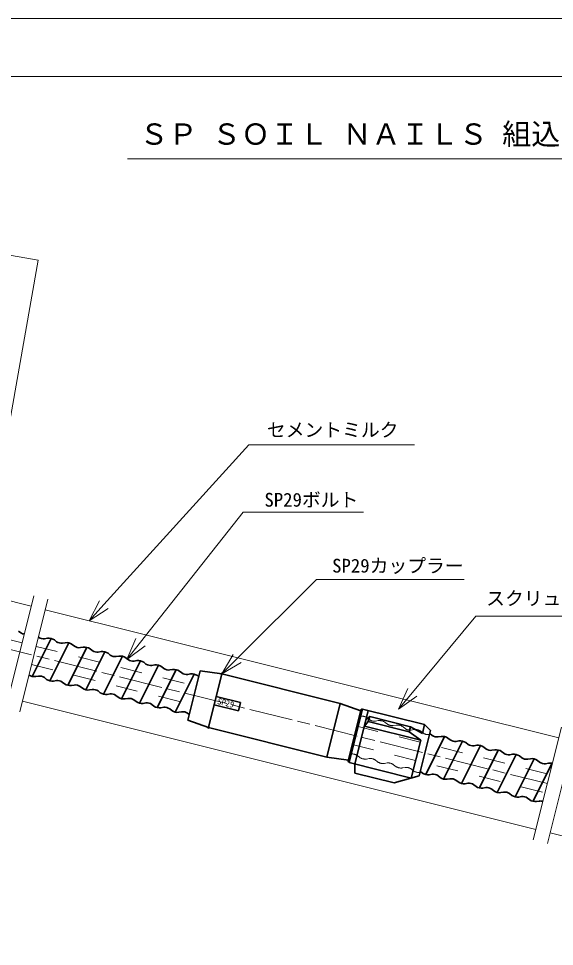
# Model space of a CAD drawing. Units: millimetres at full size, sheet at 1:2.5; details may follow other scales. Extents: x 2979 to 4659, y -1549 to -346.
# Drawn here: x 3605 to 3974, y -985 to -346 of the extents above; entities that cross this region are included whole.
import ezdxf
from ezdxf.enums import TextEntityAlignment as Align

# ---------------------------------------------------------------- set-up
doc = ezdxf.new("R2010")
doc.units = ezdxf.units.MM
doc.header["$LTSCALE"] = 2.5
doc.header["$PDMODE"] = 32
doc.header["$PDSIZE"] = 1.25
doc.linetypes.add('CHAIN', pattern=[18.5, 12, -1.5, 3.5, -1.5])
doc.linetypes.add('DASHED_SPACED', pattern=[12, 6, -6])
for name, color, linetype, lineweight in [('0_2', 7, 'Continuous', 13), ('1 外形線', 7, 'Continuous', 35), ('1外形線', 7, 'Continuous', 35), ('2 細い実線', 3, 'Continuous', 20), ('3 隠れ線', 2, 'DASHED_SPACED', 18), ('4 中心線', 1, 'CHAIN', 18), ('6 寸法線', 4, 'Continuous', 18), ('7 枠・タイトル', 7, 'Continuous', 13), ('DEFPOINTS_4', 7, 'Continuous', 13), ('外形線', 7, 'Continuous', 35)]:
    doc.layers.add(name, color=color, linetype=linetype, lineweight=lineweight)
doc.styles.add('ＭＳ ゴシック', font='')
doc.styles.get('ＭＳ ゴシック').set_extended_font_data('MS Gothic')

msp = doc.modelspace()

# ---------------------------------------------------------------- linework, layer by layer
at = {"layer": '0_2'}
for q in [(3882.109, -864.853), (3882.113, -864.837)]:
    msp.add_line((3882.112, -864.83), q, dxfattribs=at)
at = {"layer": '1 外形線'}
for p, q in [((3606.908, -769.193), (3605.39, -767.974)), ((3619.231, -772.266), (3619.122, -772.178)), ((3625.248, -772.925), (3623.334, -773.289)), ((3614.694, -799.203), (3627.75, -773.086)), ((3627.017, -802.275), (3640.073, -776.158)), ((3631.554, -775.338), (3630.035, -774.118)), ((3637.571, -775.997), (3635.657, -776.361)), ((3639.34, -805.348), (3652.396, -779.231)), ((3643.877, -778.41), (3642.358, -777.191)), ((3649.894, -779.07), (3647.98, -779.433)), ((3651.662, -808.42), (3664.719, -782.303)), ((3656.199, -781.483), (3654.681, -780.263)), ((3662.216, -782.142), (3660.303, -782.506)), ((3663.985, -811.493), (3677.041, -785.375)), ((3668.522, -784.555), (3667.003, -783.335)), ((3674.539, -785.214), (3672.625, -785.578)), ((3676.308, -814.565), (3689.364, -788.448)), ((3680.845, -787.628), (3679.326, -786.408)), ((3686.862, -788.287), (3684.948, -788.651)), ((3688.631, -817.637), (3701.687, -791.52)), ((3693.168, -790.7), (3691.649, -789.48)), ((3699.185, -791.359), (3697.271, -791.723)), ((3700.953, -820.71), (3714.01, -794.593)), ((3705.49, -793.772), (3703.972, -792.553)), ((3711.507, -794.432), (3709.594, -794.795)), ((3713.276, -823.782), (3726.332, -797.665)), ((3717.813, -796.845), (3716.294, -795.625)), ((3723.83, -797.504), (3721.916, -797.868)), ((3730.435, -795.311), (3721.953, -829.268)), ((3745.352, -797.491), (3730.435, -795.311)), ((3745.352, -797.491), (3736.142, -834.358)), ((3826.847, -817.85), (3745.352, -797.491)), ((3619.11, -799), (3617.196, -799.364)), ((3624.732, -801.243), (3623.213, -800.023)), ((3631.433, -802.073), (3629.519, -802.437)), ((3637.055, -804.315), (3635.536, -803.096)), ((3729.427, -799.348), (3728.617, -798.697)), ((3643.756, -805.145), (3641.842, -805.509)), ((3649.378, -807.388), (3647.859, -806.168)), ((3656.078, -808.217), (3654.165, -808.581)), ((3661.7, -810.46), (3660.181, -809.24)), ((3668.401, -811.29), (3666.487, -811.654)), ((3674.023, -813.533), (3672.504, -812.313)), ((3680.724, -814.362), (3678.81, -814.726)), ((3686.346, -816.605), (3684.827, -815.385)), ((3693.047, -817.435), (3691.133, -817.799)), ((3741.474, -813.014), (3758.248, -817.205)), ((3758.248, -817.205), (3756.794, -823.026)), ((3698.669, -819.677), (3697.15, -818.458)), ((3705.369, -820.507), (3703.456, -820.871)), ((3710.991, -822.75), (3709.472, -821.53)), ((3717.692, -823.579), (3715.778, -823.943)), ((3756.794, -823.026), (3740.02, -818.835)), ((3826.847, -817.85), (3817.637, -854.717)), ((3841.037, -822.941), (3826.847, -817.85)), ((3832.554, -856.897), (3841.037, -822.941)), ((3722.897, -825.487), (3721.795, -824.602)), ((3736.142, -834.358), (3721.953, -829.268)), ((3840.7, -824.258), (3832.904, -855.527)), ((3832.931, -855.417), (3840.673, -824.368)), ((3840.043, -826.912), (3840.039, -826.909)), ((3736.142, -834.358), (3817.637, -854.717)), ((3836.698, -840.307), (3836.698, -840.31)), ((3885.795, -866.796), (3898.851, -840.679)), ((3890.332, -839.858), (3888.655, -838.599)), ((3896.349, -840.518), (3894.435, -840.882)), ((3902.655, -842.931), (3901.136, -841.711)), ((3898.118, -869.868), (3911.174, -843.751)), ((3908.672, -843.59), (3906.758, -843.954)), ((3910.441, -872.941), (3923.497, -846.824)), ((3914.978, -846.003), (3913.459, -844.784)), ((3920.995, -846.663), (3919.081, -847.026)), ((3927.3, -849.076), (3925.782, -847.856)), ((3817.637, -854.717), (3832.554, -856.897)), ((3922.764, -876.013), (3935.82, -849.896)), ((3933.318, -849.735), (3931.404, -850.099)), ((3935.086, -879.086), (3948.142, -852.968)), ((3939.623, -852.148), (3938.105, -850.928)), ((3945.64, -852.807), (3943.727, -853.171)), ((3951.946, -855.22), (3950.427, -854.001)), ((3957.963, -855.88), (3956.049, -856.244)), ((3947.409, -882.158), (3960.465, -856.041)), ((3959.732, -885.23), (3972.788, -859.113)), ((3964.269, -858.293), (3962.75, -857.073)), ((3970.286, -858.952), (3968.372, -859.316)), ((3882.114, -864.832), (3882.112, -864.83)), ((3883.51, -865.763), (3882.154, -864.674)), ((3890.211, -866.593), (3888.297, -866.957)), ((3895.833, -868.836), (3894.314, -867.616)), ((3902.534, -869.666), (3900.62, -870.029)), ((3908.156, -871.908), (3906.637, -870.689)), ((3914.857, -872.738), (3912.943, -873.102)), ((3920.479, -874.981), (3918.96, -873.761)), ((3927.179, -875.81), (3925.266, -876.174)), ((3932.801, -878.053), (3931.283, -876.833)), ((3939.502, -878.883), (3937.588, -879.247)), ((3945.124, -881.126), (3943.605, -879.906)), ((3951.825, -881.955), (3949.911, -882.319)), ((3957.447, -884.198), (3955.928, -882.978)), ((3964.148, -885.028), (3962.234, -885.392))]:
    msp.add_line(p, q, dxfattribs=at)
for centre, radius, start, end in [((3610.319, -764.256), 6, 235.36383, 260.38356), ((3622.641, -767.329), 6, 235.36383, 276.63395), ((3626.057, -779.878), 7, 55.36613, 96.63387), ((3634.964, -770.401), 6, 235.36383, 276.63395), ((3638.38, -782.95), 7, 55.36613, 96.63387), ((3647.287, -773.474), 6, 235.36383, 276.63395), ((3650.702, -786.023), 7, 55.36613, 96.63387), ((3659.61, -776.546), 6, 235.36383, 276.63395), ((3663.025, -789.095), 7, 55.36613, 96.63387), ((3671.932, -779.618), 6, 235.36383, 276.63395), ((3675.348, -792.167), 7, 55.36613, 96.63387), ((3684.255, -782.691), 6, 235.36383, 276.63395), ((3687.671, -795.24), 7, 55.36613, 96.63387), ((3696.578, -785.763), 6, 235.36383, 276.63395), ((3699.993, -798.312), 7, 55.36613, 96.63387), ((3616.388, -792.411), 7, 237.32509, 276.63387), ((3708.901, -788.836), 6, 235.36383, 276.63395), ((3712.316, -801.385), 7, 55.36613, 96.63387), ((3721.223, -791.908), 6, 235.36383, 276.63395), ((3724.639, -804.457), 7, 55.36613, 96.63387), ((3619.803, -804.96), 6, 55.36605, 96.63008), ((3628.71, -795.483), 7, 235.36613, 276.63387), ((3632.126, -808.032), 6, 55.36605, 96.63008), ((3641.033, -798.556), 7, 235.36613, 276.63387), ((3644.449, -811.105), 6, 55.36605, 96.63008), ((3653.356, -801.628), 7, 235.36613, 276.63387), ((3656.771, -814.177), 6, 55.36605, 96.63008), ((3665.679, -804.701), 7, 235.36613, 276.63387), ((3669.094, -817.25), 6, 55.36605, 96.63008), ((3678.001, -807.773), 7, 235.36613, 276.63387), ((3681.417, -820.322), 6, 55.36605, 96.63008), ((3690.324, -810.845), 7, 235.36613, 276.63387), ((3693.74, -823.394), 6, 55.36605, 96.63008), ((3702.647, -813.918), 7, 235.36613, 276.63387), ((3706.062, -826.467), 6, 55.36605, 96.63008), ((3714.97, -816.99), 7, 235.36613, 276.63387), ((3718.385, -829.539), 6, 55.36605, 96.63008), ((3893.742, -834.922), 6, 235.36383, 276.63395), ((3897.158, -847.471), 7, 55.36613, 96.63387), ((3906.065, -837.994), 6, 235.36383, 276.63395), ((3909.481, -850.543), 7, 55.36613, 96.63387), ((3918.388, -841.067), 6, 235.36383, 276.63395), ((3921.803, -853.616), 7, 55.36613, 96.63387), ((3930.711, -844.139), 6, 235.36383, 276.63395), ((3934.126, -856.688), 7, 55.36613, 96.63387), ((3943.033, -847.211), 6, 235.36383, 276.63395), ((3946.449, -859.76), 7, 55.36613, 96.63387), ((3955.356, -850.284), 6, 235.36383, 276.63395), ((3958.772, -862.833), 7, 55.36613, 96.63387), ((3967.679, -853.356), 6, 235.36383, 276.63395), ((3971.095, -865.905), 7, 73.7497, 96.63387), ((3887.489, -860.004), 7, 235.36613, 276.63387), ((3890.904, -872.553), 6, 55.36605, 96.62698), ((3899.811, -863.076), 7, 235.36613, 276.63387), ((3903.227, -875.625), 6, 55.36605, 96.63008), ((3912.134, -866.149), 7, 235.36613, 276.63387), ((3915.55, -878.698), 6, 55.36605, 96.63008), ((3924.457, -869.221), 7, 235.36613, 276.63387), ((3927.873, -881.77), 6, 55.36605, 96.63008), ((3936.78, -872.294), 7, 235.36613, 276.63387), ((3940.195, -884.843), 6, 55.36605, 96.63008), ((3949.103, -875.366), 7, 235.36613, 276.63387), ((3952.518, -887.915), 6, 55.36605, 96.63008), ((3961.425, -878.438), 7, 235.36613, 276.63387), ((3964.841, -890.987), 6, 73.37436, 96.63008)]:
    msp.add_arc(centre, radius, start, end, dxfattribs=at)
at = {"layer": '1外形線'}
msp.add_line((3840.043, -826.912), (3840.039, -826.909), dxfattribs=at)
at = {"layer": '2 細い実線'}
for p, q in [((3618.819, -512.657), (3461.249, -484.873)), ((3574.924, -761.595), (3618.819, -512.657)), ((3578.385, -741.968), (3614.126, -750.88)), ((3615.932, -743.638), (3596.596, -821.191)), ((3625.635, -746.057), (3606.299, -823.61)), ((3623.829, -753.299), (3977.47, -841.471)), ((3608.104, -816.368), (3961.745, -904.541)), ((3979.275, -834.232), (3959.939, -911.785)), ((3988.978, -836.649), (3969.642, -914.202)), ((3971.447, -906.962), (4284.985, -985.135))]:
    msp.add_line(p, q, dxfattribs=at)
at = {"layer": '3 隠れ線'}
for p, q in [((3506.745, -750.901), (3607.837, -776.106)), ((3617.54, -778.525), (3727.763, -806.007)), ((3614.395, -791.139), (3724.613, -818.62)), ((3840.763, -826.594), (3840.091, -826.7)), ((3847.069, -829.009), (3845.55, -827.789)), ((3853.085, -829.67), (3851.172, -830.033)), ((3838.377, -833.586), (3971.18, -866.698)), ((3859.39, -832.085), (3857.872, -830.865)), ((3865.407, -832.745), (3863.494, -833.109)), ((3871.712, -835.16), (3870.194, -833.94)), ((3877.729, -835.821), (3875.816, -836.185)), ((3884.034, -838.236), (3882.516, -837.016)), ((3888.508, -839.19), (3888.137, -839.26)), ((3835.226, -846.199), (3968.035, -879.312)), ((3834.619, -852.668), (3833.584, -852.799)), ((3840.24, -854.912), (3838.721, -853.692)), ((3846.94, -855.744), (3845.026, -856.107)), ((3852.562, -857.988), (3851.043, -856.768)), ((3859.262, -858.819), (3857.348, -859.183)), ((3864.884, -861.064), (3863.365, -859.843)), ((3871.584, -861.895), (3869.67, -862.258)), ((3877.206, -864.139), (3875.687, -862.919))]:
    msp.add_line(p, q, dxfattribs=at)
for centre, radius, start, end in [((3841.57, -833.547), 7, 55.35075, 96.61849), ((3850.48, -824.073), 6, 235.34832, 276.61857), ((3853.892, -836.623), 7, 55.35075, 96.61849), ((3862.802, -827.149), 6, 235.34832, 276.61857), ((3862.802, -827.149), 6, 235.34721, 276.62033), ((3866.214, -839.699), 7, 55.35075, 96.61849), ((3875.124, -830.225), 6, 235.34832, 276.61857), ((3878.536, -842.775), 7, 55.35075, 96.61849), ((3887.446, -833.3), 6, 235.34721, 276.62033), ((3884.662, -844.448), 7, 55.36613, 55.43263), ((3835.31, -858.628), 6, 55.35067, 96.61673), ((3844.22, -849.154), 7, 235.35075, 276.61849), ((3847.632, -861.704), 6, 55.35067, 96.61673), ((3856.542, -852.229), 7, 235.35075, 276.61849), ((3859.954, -864.779), 6, 55.35067, 96.61673), ((3868.864, -855.305), 7, 235.35075, 276.61849), ((3872.276, -867.855), 6, 55.35067, 96.61673), ((3881.186, -858.381), 7, 235.35075, 276.61849)]:
    msp.add_arc(centre, radius, start, end, dxfattribs=at)
at = {"layer": '4 中心線'}
msp.add_line((3450.579, -743.598), (3969.608, -873.005), dxfattribs=at)
at = {"layer": '6 寸法線'}
for p, q in [((3664.021, -749.804), (3763.923, -639.72)), ((3763.923, -639.72), (3878.161, -639.72)), ((3689.373, -775.722), (3759.996, -686.185)), ((3759.996, -686.185), (3842.882, -686.185)), ((3755.979, -786.905), (3810.516, -732.576)), ((3810.516, -732.576), (3912.202, -732.576)), ((3653.941, -760.912), (3661.045, -747.103)), ((3653.941, -760.912), (3664.021, -749.804)), ((3666.998, -752.505), (3653.941, -760.912)), ((3876.693, -810.192), (3920.33, -757.759)), ((3920.33, -757.759), (4082.759, -757.759)), ((3680.083, -787.5), (3686.217, -773.233)), ((3680.083, -787.5), (3689.373, -775.722)), ((3692.528, -778.212), (3680.083, -787.5)), ((3745.352, -797.491), (3753.142, -784.058)), ((3745.352, -797.491), (3755.979, -786.905)), ((3758.815, -789.753), (3745.352, -797.491)), ((3867.098, -821.722), (3873.604, -807.621)), ((3867.098, -821.722), (3876.693, -810.192)), ((3879.782, -812.764), (3867.098, -821.722))]:
    msp.add_line(p, q, dxfattribs=at)
at = {"layer": '7 枠・タイトル'}
for p, q in [((3018.596, -386.312), (4618.596, -386.312)), ((3680.346, -442.889), (4107.263, -442.889))]:
    msp.add_line(p, q, dxfattribs=at)
at = {"layer": 'DEFPOINTS_4'}
msp.add_line((2978.596, -346.312), (4658.596, -346.312), dxfattribs=at)
for p in [(3745.352, -797.491), (3736.142, -834.358), (3736.142, -834.358), (3832.554, -856.897)]:
    msp.add_point(p, dxfattribs=at)
at = {"layer": '外形線'}
for p, q in [((3841.17, -822.44), (3832.429, -857.362)), ((3842.383, -821.712), (3833.156, -858.575)), ((3846.263, -822.684), (3837.037, -859.546)), ((3885.066, -832.396), (3842.383, -821.712)), ((3840.693, -824.284), (3832.897, -855.554)), ((3846.198, -830.225), (3843.571, -833.439)), ((3847.282, -826.855), (3844.733, -828.797)), ((3846.198, -830.225), (3847.282, -826.855)), ((3874.373, -837.278), (3846.198, -830.225)), ((3847.282, -826.855), (3875.231, -833.851)), ((3882.374, -843.151), (3843.571, -833.439)), ((3874.373, -837.278), (3875.231, -833.851)), ((3875.231, -833.851), (3883.541, -838.49)), ((3889.216, -836.41), (3881.391, -867.672)), ((3885.066, -832.396), (3883.541, -838.49)), ((3885.066, -832.396), (3889.216, -836.41)), ((3882.374, -843.151), (3874.373, -837.278)), ((3882.374, -843.151), (3875.84, -869.259)), ((3875.84, -869.259), (3833.156, -858.575)), ((3837.037, -859.546), (3837.023, -865.781)), ((3837.023, -865.781), (3864.203, -872.584)), ((3864.203, -872.584), (3881.391, -867.672))]:
    msp.add_line(p, q, dxfattribs=at)
for centre, start, end in [((3842.14, -822.682), 75.94789, 165.94789), ((3833.399, -857.605), 165.94789, 255.94789)]:
    msp.add_arc(centre, 1, start, end, dxfattribs=at)

# ---------------------------------------------------------------- texts
at = {"layer": '1 外形線', "style": 'ＭＳ ゴシック'}
msp.add_text('SP29', height=4.272, rotation=345.974, dxfattribs=at).set_placement((3741.609, -819.388), align=Align.BOTTOM_LEFT)
at = {"layer": '6 寸法線', "style": 'ＭＳ ゴシック'}
for s, p in [('セメントミルク', (3776.408, -629.48)), ('SP29ボルト', (3774.723, -677.609)), ('SP29カップラー', (3821.35, -722.999)), ('スクリューセントライザー', (3927.464, -745.472))]:
    msp.add_text(s, height=9.494, dxfattribs=at).set_placement(p, align=Align.MIDDLE_LEFT)
at = {"layer": '7 枠・タイトル', "style": 'ＭＳ ゴシック'}
msp.add_text('ＳＰ ＳＯＩＬ ＮＡＩＬＳ 組込図 （その５）', height=14.66, dxfattribs=at).set_placement((3688.622, -437.564), align=Align.BOTTOM_LEFT)

doc.saveas('drawing.dxf')
